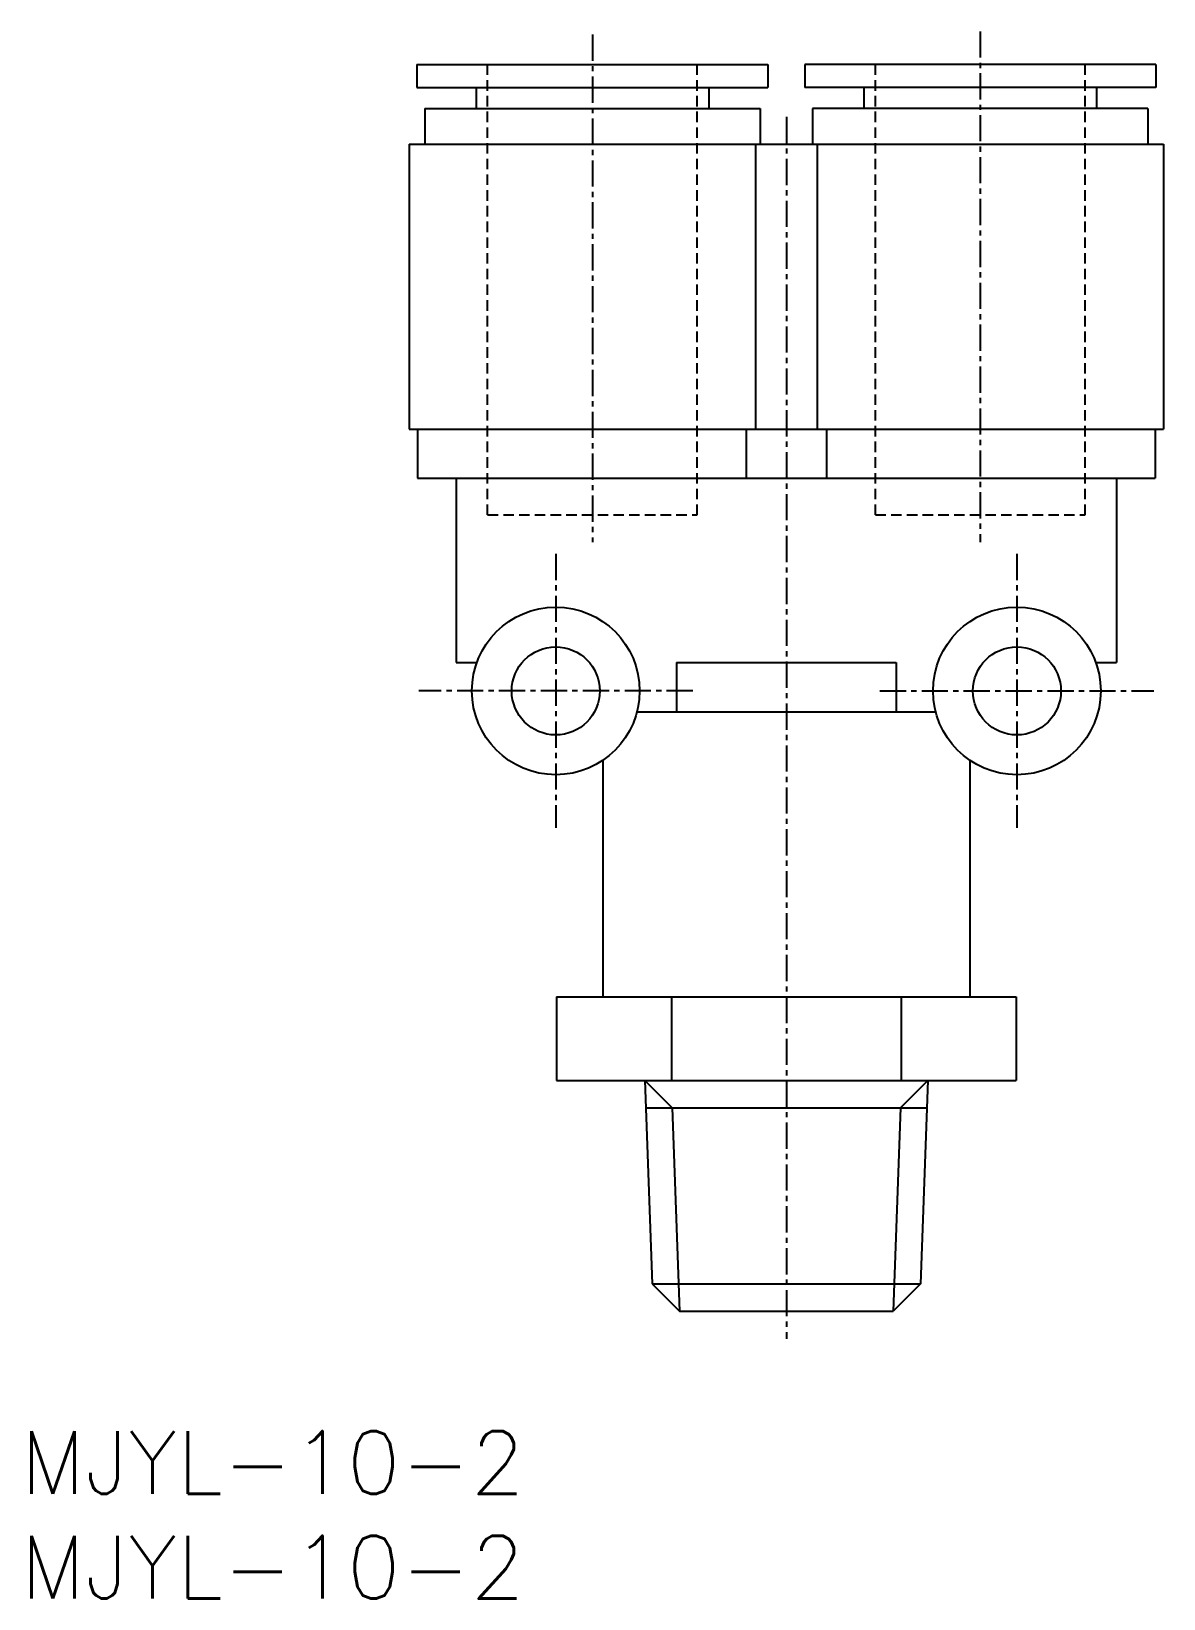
# Model space of a CAD drawing. Extents: x 0.5 to 54.5, y 0 to 74.8.
import ezdxf

# ---------------------------------------------------------------- set-up
doc = ezdxf.new("R2010")
doc.units = 0
doc.linetypes.add('CENTER', pattern=[2, 1.25, -0.25, 0.25, -0.25])
doc.linetypes.add('DASHED', pattern=[0.75, 0.5, -0.25])
doc.layers.get('0').update_dxf_attribs({"linetype": 'CONTINUOUS'})
doc.layers.add('CENTER', color=1, linetype='CENTER')
doc.styles.get("Standard").update_dxf_attribs({"font": 'txt.shx'})

# ---------------------------------------------------------------- blocks, each defined once
blk = doc.blocks.new('*U5')
at = {"color": 7, "linetype": 'CONTINUOUS'}
blk.add_text('MJYL-10-2', height=3, dxfattribs=at).set_placement((0, 5))
blk = doc.blocks.new('*U6')
at = {"color": 7, "linetype": 'CONTINUOUS'}
blk.add_text('MJYL-10-2', height=3, dxfattribs=at).set_placement((0, 0))

msp = doc.modelspace()

# ---------------------------------------------------------------- linework, layer by layer
at = {"color": 7, "linetype": 'CONTINUOUS'}
for p, q in [((18.908, 73.23), (18.908, 72.13)), ((18.908, 73.23), (35.658, 73.23)), ((35.658, 73.23), (35.658, 72.13)), ((37.408, 73.23), (37.408, 72.13)), ((54.158, 73.23), (37.408, 73.23)), ((54.158, 73.23), (54.158, 72.13)), ((18.908, 72.13), (35.658, 72.13)), ((21.733, 72.13), (21.733, 71.13)), ((32.833, 72.13), (32.833, 71.13)), ((54.158, 72.13), (37.408, 72.13)), ((40.233, 72.13), (40.233, 71.13)), ((51.333, 72.13), (51.333, 71.13)), ((19.283, 71.13), (35.283, 71.13)), ((19.283, 71.13), (19.283, 69.43)), ((35.283, 71.13), (35.283, 69.43)), ((37.783, 71.13), (37.783, 69.43)), ((53.783, 71.13), (37.783, 71.13)), ((53.783, 71.13), (53.783, 69.43)), ((18.533, 69.43), (54.533, 69.43)), ((18.533, 69.43), (18.533, 55.83)), ((35.066, 69.43), (35.066, 55.83)), ((38.001, 69.43), (38.001, 55.83)), ((54.533, 69.43), (54.533, 55.83)), ((18.533, 55.83), (54.533, 55.83)), ((18.933, 55.83), (18.933, 53.48)), ((34.613, 55.83), (34.613, 53.48)), ((38.454, 55.83), (38.454, 53.48)), ((54.133, 55.83), (54.133, 53.48)), ((18.933, 53.48), (54.133, 53.48)), ((20.783, 53.48), (20.783, 44.68)), ((52.283, 53.48), (52.283, 44.68)), ((20.783, 44.68), (21.768, 44.68)), ((31.292, 44.68), (41.775, 44.68)), ((31.292, 44.68), (31.292, 42.33)), ((34.915, 44.68), (35.039, 44.68)), ((41.775, 44.68), (41.775, 42.33)), ((51.299, 44.68), (52.283, 44.68)), ((29.406, 42.33), (43.66, 42.33)), ((27.783, 40.022), (27.783, 28.73)), ((45.283, 40.022), (45.283, 28.73)), ((25.564, 28.73), (47.503, 28.73)), ((25.564, 28.73), (25.564, 24.73)), ((31.049, 28.73), (31.049, 24.73)), ((42.018, 28.73), (42.018, 24.73)), ((47.503, 28.73), (47.503, 24.73)), ((25.564, 24.73), (47.503, 24.73)), ((29.783, 24.73), (30.133, 15.03)), ((43.283, 24.73), (42.933, 15.03)), ((29.83, 23.43), (43.236, 23.43)), ((30.133, 15.03), (31.433, 13.73)), ((30.133, 15.03), (42.933, 15.03)), ((42.933, 15.03), (41.633, 13.73)), ((31.433, 13.73), (41.633, 13.73))]:
    msp.add_line(p, q, dxfattribs=at)
at = {"color": 3, "linetype": 'DASHED'}
for p, q in [((22.283, 51.73), (22.283, 73.23)), ((32.283, 51.73), (32.283, 73.23)), ((40.783, 51.73), (40.783, 73.23)), ((50.783, 51.73), (50.783, 73.23)), ((22.283, 51.73), (32.283, 51.73)), ((40.783, 51.73), (50.783, 51.73))]:
    msp.add_line(p, q, dxfattribs=at)
at = {"color": 3, "linetype": 'CONTINUOUS'}
for p, q in [((29.783, 24.73), (31.083, 23.43)), ((43.283, 24.73), (41.983, 23.43)), ((31.083, 23.43), (31.433, 13.73)), ((41.983, 23.43), (41.633, 13.73))]:
    msp.add_line(p, q, dxfattribs=at)
at = {"color": 7, "linetype": 'CONTINUOUS'}
for centre, radius in [((25.533, 43.33), 4), ((47.533, 43.33), 4), ((25.533, 43.33), 2.1), ((47.533, 43.33), 2.1)]:
    msp.add_circle(centre, radius, dxfattribs=at)
at = {"layer": 'CENTER', "color": 1, "linetype": 'CENTER'}
for p, q in [((45.783, 74.813), (45.783, 50.435)), ((27.283, 74.655), (27.283, 50.435)), ((36.533, 70.727), (36.533, 12.409)), ((25.533, 49.87), (25.533, 36.79)), ((47.533, 49.87), (47.533, 36.79)), ((32.073, 43.33), (18.993, 43.33)), ((40.993, 43.33), (54.073, 43.33))]:
    msp.add_line(p, q, dxfattribs=at)

# ---------------------------------------------------------------- block references
at = {"color": 7, "linetype": 'CONTINUOUS'}
for name in ['*U5', '*U6']:
    msp.add_blockref(name, (0, 0), dxfattribs=at)

doc.saveas('drawing.dxf')
